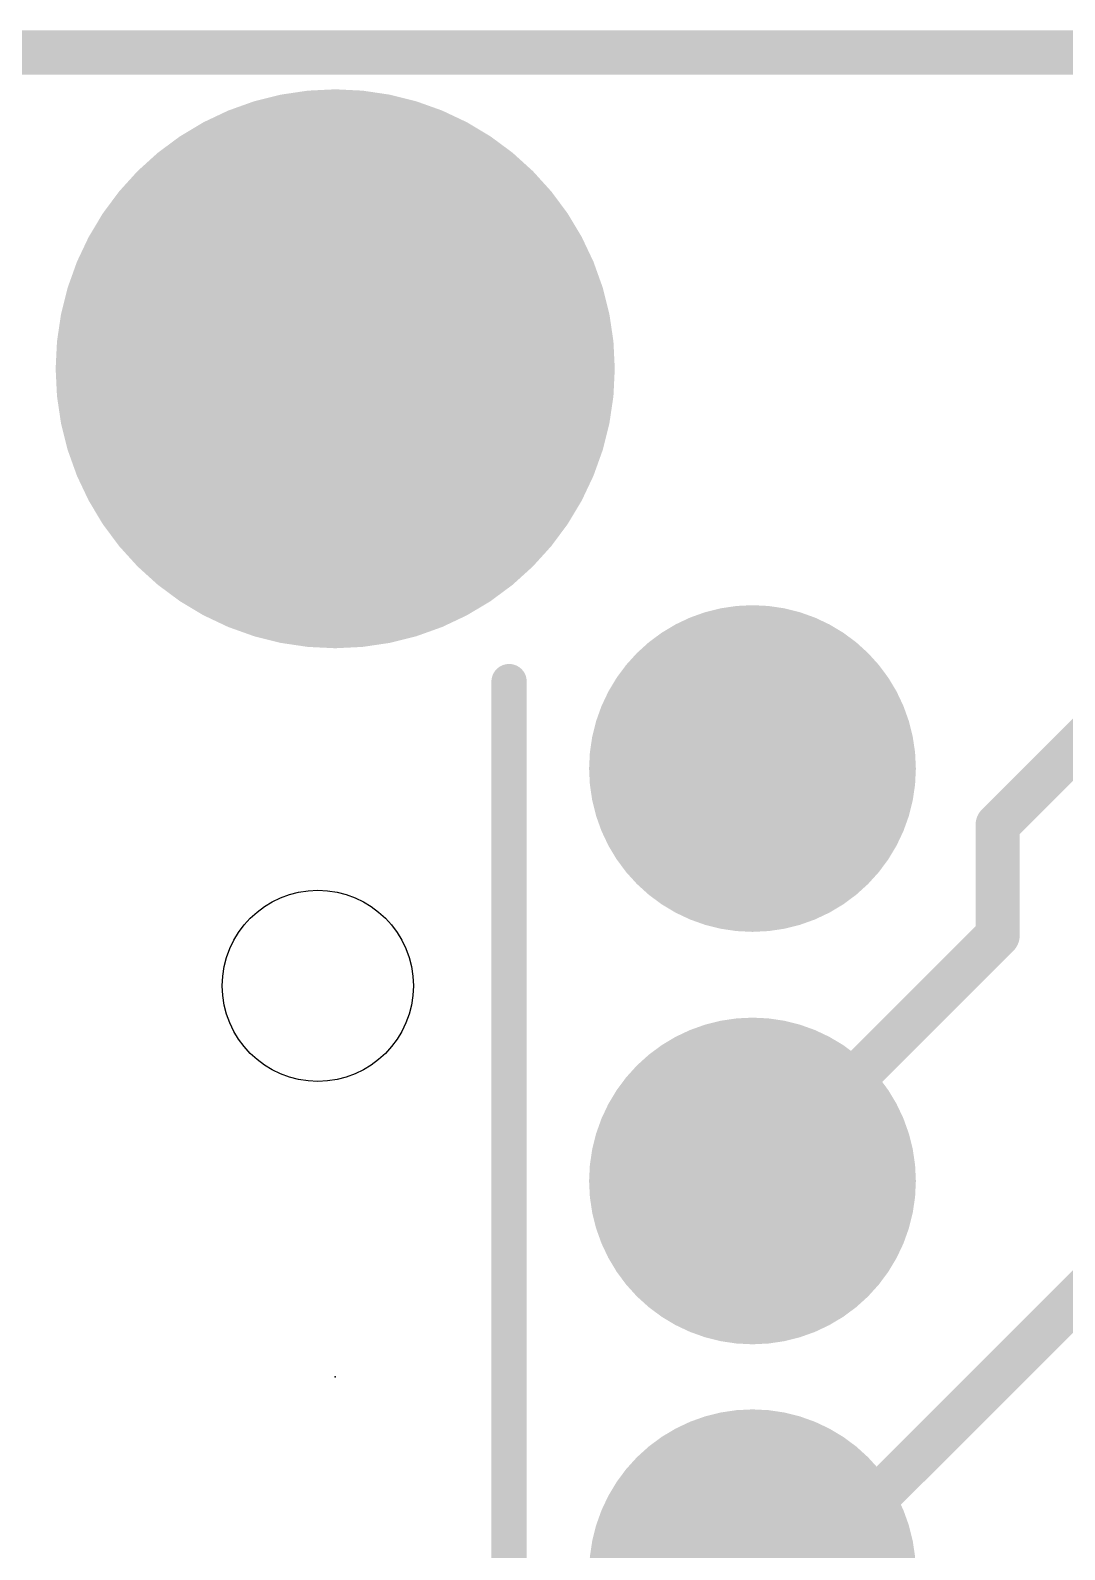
# Model space of a CAD drawing. Extents: x -15.4 to 59.8, y -10.2 to 15.4.
# Drawn here: x 0.79 to 6.74, y 6.63 to 15.37 of the extents above; entities that cross this region are included whole.
import ezdxf

# ---------------------------------------------------------------- set-up
doc = ezdxf.new("R2010")
doc.units = 0
for name, color, linetype in [('1', 12, 'CONTINUOUS'), ('16', 132, 'CONTINUOUS'), ('17', 110, 'CONTINUOUS'), ('20', 53, 'CONTINUOUS'), ('21', 41, 'CONTINUOUS'), ('23', 53, 'CONTINUOUS')]:
    doc.layers.add(name, color=color, linetype=linetype)

# ---------------------------------------------------------------- blocks, each defined once
blk = doc.blocks.new('ROUNDP')
at = {"const_width": 0.5}
blk.add_lwpolyline([(0, -0.25, 1), (0, 0.25, 1), (0, -0.25)], format="xyb", dxfattribs=at)

msp = doc.modelspace()

# ---------------------------------------------------------------- linework, layer by layer
at = {"layer": '1', "const_width": 0.254}
for points in [[(0, 15.24), (59.69, 15.24)], [(6.35, 10.795), (6.985, 11.43)], [(6.35, 10.16), (6.35, 10.795)], [(4.94, 8.75), (6.35, 10.16)], [(4.94, 8.747), (4.94, 8.75)], [(5.223, 6.493), (7, 8.27)]]:
    msp.add_lwpolyline(points, dxfattribs=at)
at = {"layer": '1', "const_width": 0.127}
for points in [[(6.4135, 10.795, 1), (6.2865, 10.795)], [(6.3051, 10.8399, 1), (6.3949, 10.7501)], [(6.3949, 10.1151, 1), (6.3051, 10.2049)], [(6.2865, 10.16, 1), (6.4135, 10.16)], [(5.0035, 8.75, 1), (4.8765, 8.75)], [(4.8951, 8.7949, 1), (4.9849, 8.7051)], [(4.8765, 8.747, 1), (5.0035, 8.747)]]:
    msp.add_lwpolyline(points, format="xyb", dxfattribs=at)
at = {"layer": '16', "const_width": 0.254}
msp.add_lwpolyline([(0, 15.24), (59.69, 15.24)], dxfattribs=at)
at = {"layer": '20', "const_width": 0.254}
msp.add_lwpolyline([(59.69, 15.24), (0, 15.24)], dxfattribs=at)
at = {"layer": '20'}
msp.add_circle((2.44, 9.87), 0.55, dxfattribs=at)
at = {"layer": '21', "const_width": 0.2032}
msp.add_lwpolyline([(3.54, 3.62), (3.54, 11.62)], dxfattribs=at)
at = {"layer": '21', "const_width": 0.1016}
msp.add_lwpolyline([(3.5908, 11.62, 1), (3.4892, 11.62)], format="xyb", dxfattribs=at)
at = {"layer": '23'}
msp.add_point((2.54, 7.62), dxfattribs=at)

# ---------------------------------------------------------------- block references
at = {"layer": '17', "rotation": 270}
for p, xscale, yscale in [((2.54, 13.42), 3.216, 3.216), ((2.54, 13.42), 3.216, 3.216), ((4.94, 11.12), 1.8796, 1.8796), ((4.94, 11.12), 1.8796, 1.8796), ((4.94, 8.747), 1.8796, 1.8796), ((4.94, 8.747), 1.8796, 1.8796), ((4.94, 6.493), 1.8796, 1.8796), ((4.94, 6.493), 1.8796, 1.8796)]:
    msp.add_blockref('ROUNDP', p, dxfattribs=dict(at, xscale=xscale, yscale=yscale))

doc.saveas('drawing.dxf')
